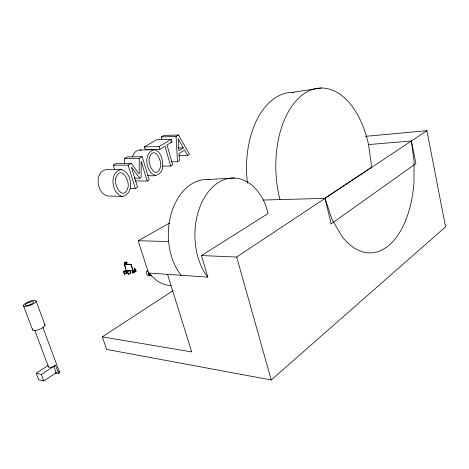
<?xml version="1.0" encoding="UTF-8"?>
<svg xmlns="http://www.w3.org/2000/svg" width="469" height="469" viewBox="0 0 469 469"><rect width="100%" height="100%" fill="white"/><g stroke="black" fill="none" stroke-linecap="round" stroke-linejoin="round"><path stroke-width="0.7" d="M124.432 163.687L124.455 158.616L127.398 156.886L142.195 156.705L149.165 179.809L147.202 181.063L135.265 180.882M142.195 156.705L139.264 158.458L139.17 173.935L131.197 163.288L116.365 163.364L113.269 165.176L114.782 169.925M135.353 269.581L134.638 269.681L135.353 269.581L134.662 269.388L135.107 269.007L134.527 269.112M134.685 269.593L134.802 269.188M150.144 274.4L150.086 275.086L151.387 275.18M124.713 263.256L124.232 263.045L124.965 263.672L124.719 263.261L125.493 262.452L125.944 263.314L125.68 262.839M125.176 262.751L124.807 262.488L124.232 263.045M125.968 262.417L126.255 262.505M133.008 272.419L133.296 271.944L133.612 272.724L133.003 272.378L132.369 272.753L132.95 273.04L132.668 272.331L133.296 271.944M132.481 157.004C133.208 153.527 135.992 150.139 139.75 150.01L154.5 149.711C161.318 151.27 162.596 160.163 162.761 166.079C162.52 174.591 155.333 177.006 147.758 175.394M149.494 273.503L148.31 273.421L148.784 274.916L150.191 275.022L150.074 275.379A2.767 1.618 58.6 0 1 146.627 273.785A2.767 1.618 58.6 0 1 148.081 271.076M124.936 263.091L126.044 262.007L125.141 262.957L125.592 263.426L125.962 262.886M135.16 270.337L135.752 270.713L135.283 270.812M126.431 262.787L125.997 262.265L125.915 262.787M132.364 272.747L132.663 272.325M126.736 262.658L126.138 263.22L126.993 262.558L126.448 262.071L125.68 262.71L126.19 263.203M126.53 263.068C125.522 261.825 126.601 263.889 126.993 262.558M125.493 262.452L125.194 262.57L125.651 263.074L125.1 262.37L124.537 263.297M124.654 262.992L125.393 262.493M126.941 262.581C126.167 260.993 125.493 264.844 124.736 263.074L125.252 262.546M125.287 263.109L124.83 263.619L124.602 263.373M124.842 263.719L125.299 263.209M125.733 262.693C125.985 261.221 127.298 263.555 126.278 262.153M124.795 262.857C126.032 263.947 125.891 262.933 125.458 262.564M172.838 290.792L102.312 336.848L106.674 349.423L271.252 379.978L445.55 226.855L426.907 130.699L365.427 136.35M55.401 372.814L58.648 373.588L55.553 365.257L52.891 366.793A4.244 1.559 -22 0 1 48.477 366.406M169.379 223.162L138.191 240.744L148.497 273.028L207.837 277.144L201.459 255.558L236.675 257.041L426.907 130.699M323.956 198.809L371.272 167.404L371.278 164.015L368.523 144.558A81.776 47.832 87.6 0 0 305.425 92.792A81.776 47.832 87.6 0 0 279.97 199.589M48.014 365.609L36.213 373.23L38.663 379.667L43.81 380.98L56.245 372.779L53.853 366.359M36.213 373.23L41.354 374.497L55.553 365.257M130.47 188.468L135.394 188.585L137.564 187.201L131.349 167.075L139.838 178.156L141.14 177.341L141.169 161.143L147.202 181.063M170.71 166.079L172.674 164.83L166.993 145.009L172 141.99L171.244 139.311L156.564 139.774L144.364 146.932L145.161 149.599L159.882 149.294L164.994 146.217L170.71 166.079L162.655 166.096M171.636 161.805L177.475 161.764L179.51 160.468L179.082 153.463L184.563 150.027L187.553 155.35L189.441 154.143L178.484 134.978L163.845 135.5L161.447 136.907L161.612 139.762M201.459 255.558L268.069 213.524L266.111 206.383A56.427 38.012 -89.2 0 0 209.215 190.713A56.427 38.012 -89.2 0 0 207.45 276.763L207.837 277.144M183.338 147.846L178.906 150.608L178.197 138.707L183.338 147.846L178.232 147.958M148.784 274.916L150.262 274.013M113.269 165.176L128.113 165.135L131.197 163.288M144.364 146.932L159.097 146.586L171.244 139.311M161.447 136.907L176.098 136.403L178.484 134.978M134.943 270.543L134.826 270.185L135.564 270.232L135.875 271.193L134.785 271.844L134.474 270.806M132.856 273.034L133.583 272.659M133.771 272.677L136.139 271.252L135.723 269.98L134.556 269.904L132.188 271.317L132.657 272.847L133.771 272.677L133.354 271.399L132.188 271.317M127.609 270.648L133.243 270.848L131.132 264.358L124.156 264.129L126.267 270.56M132.463 271.569L133.255 272.002L132.463 271.569L133.36 271.029M124.684 274.283L123.869 271.803L127.509 272.061L128.225 274.236L130.822 272.864L130.065 270.554L125.827 270.267L123.494 271.645L124.349 274.259L127.017 272.899L126.612 271.662M128.225 274.236L130.822 272.864M133.354 271.399L135.723 269.98M132.592 271.956L133.489 271.416M134.474 270.883L135.564 270.232M123.494 271.645L127.726 271.944L130.065 270.554M124.349 274.259L126.102 273.222M134.404 269.007L135.066 268.907L135.265 269.487M124.455 271.457L126.208 270.425M124.156 264.129L131.132 264.358M55.289 373.213L56.245 372.779M126.126 262.095L125.065 262.863M125.364 262.599L125.598 262.628M124.736 263.074L124.901 263.109M134.386 270.748L134.884 271.404L134.363 271.234M122.509 196.447C134.796 193.773 132.065 172.275 121.36 169.567L106.504 169.532C93.8 171.584 96.637 193.849 107.688 195.948L122.509 196.447C111.458 194.178 108.679 171.783 121.36 169.567M292.392 92.352L321.206 88.02M154.5 149.711C142.769 151.968 145.49 172.803 155.468 175.459M368.523 144.558L411.389 141.005L415.921 163.558L331.143 223.906L325.023 198.364L263.179 200.046M207.896 179.504L234.459 178.032M170.605 142.025L172 141.99M178.818 155.462L187.553 155.35M124.455 158.616L139.264 158.458M134.21 178.091L139.838 178.156M138.191 240.744L168.74 241.512M127.662 270.525L129.849 270.672M135.136 271.141L135.875 271.193M126.683 272.87L127.017 272.899M102.312 336.848L191.698 351.891L167.539 274.347M139.75 150.01L141.222 150.279M125.405 262.986L125.733 263.338M148.497 273.028L156.558 280.503A52.282 38.147 -89.1 0 0 171.109 285.773M181.251 275.303L180.864 274.928A54.574 38.13 -89.2 0 1 171.378 213.073A54.574 38.13 -89.2 0 1 209.309 179.598M126.325 263.15L125.921 262.693M125.815 262.658L126.272 263.168M124.789 263.056L125.246 263.56M41.354 374.497L43.81 380.98M23.45 305.524L32.642 329.994M34.724 330.176L48.459 366.846M36.183 301.256A6.759 1.958 -20.6 0 1 26.604 306.292A6.759 1.958 -20.6 0 1 26.663 302.669A6.759 1.958 -20.6 0 1 36.183 301.256L45.03 325.193M42.902 327.438L59.44 372.058M325.023 198.364L331.976 219.24L341.567 235.848A85.798 46.642 87.8 0 0 413.998 181.995L414.045 161.359L411.389 141.005M127.726 271.944L128.483 274.259M124.86 265.249L125.915 268.467M135.136 269.716L134.843 269.036L135.049 269.71M134.621 268.878L134.861 269.552M134.497 269.013L134.714 269.687M130.857 264.522L132.967 271.012M128.113 165.135L135.394 188.585M159.097 146.586L159.882 149.294M236.675 257.041L271.252 379.978M176.098 136.403L177.475 161.764M44.174 324.349A6.695 2.14 -21.1 0 1 39.537 329.338A6.695 2.14 -21.1 0 1 32.672 328.804M58.66 371.507A4.227 1.595 -22.2 0 1 58.648 373.588M247.462 183.221A79.161 48.436 87.4 0 1 293.799 92.364M150.678 275.115A2.761 1.624 58.6 0 1 150.215 275.127M147.723 270.683A2.761 1.624 58.6 0 1 147.999 270.343M149.412 157.777C147.184 164.461 156.036 180.606 160.38 167.345C162.596 160.674 153.832 144.581 149.412 157.777M115.796 178.161C113.387 185.607 123.382 201.67 127.879 187.811C130.276 180.377 120.375 164.367 115.796 178.161M27.7 305.354A4.356 1.26 -20.6 0 0 33.487 302.042A4.356 1.26 -20.6 0 0 27.026 303.273A4.356 1.26 -20.6 0 0 27.7 305.354"/></g></svg>
